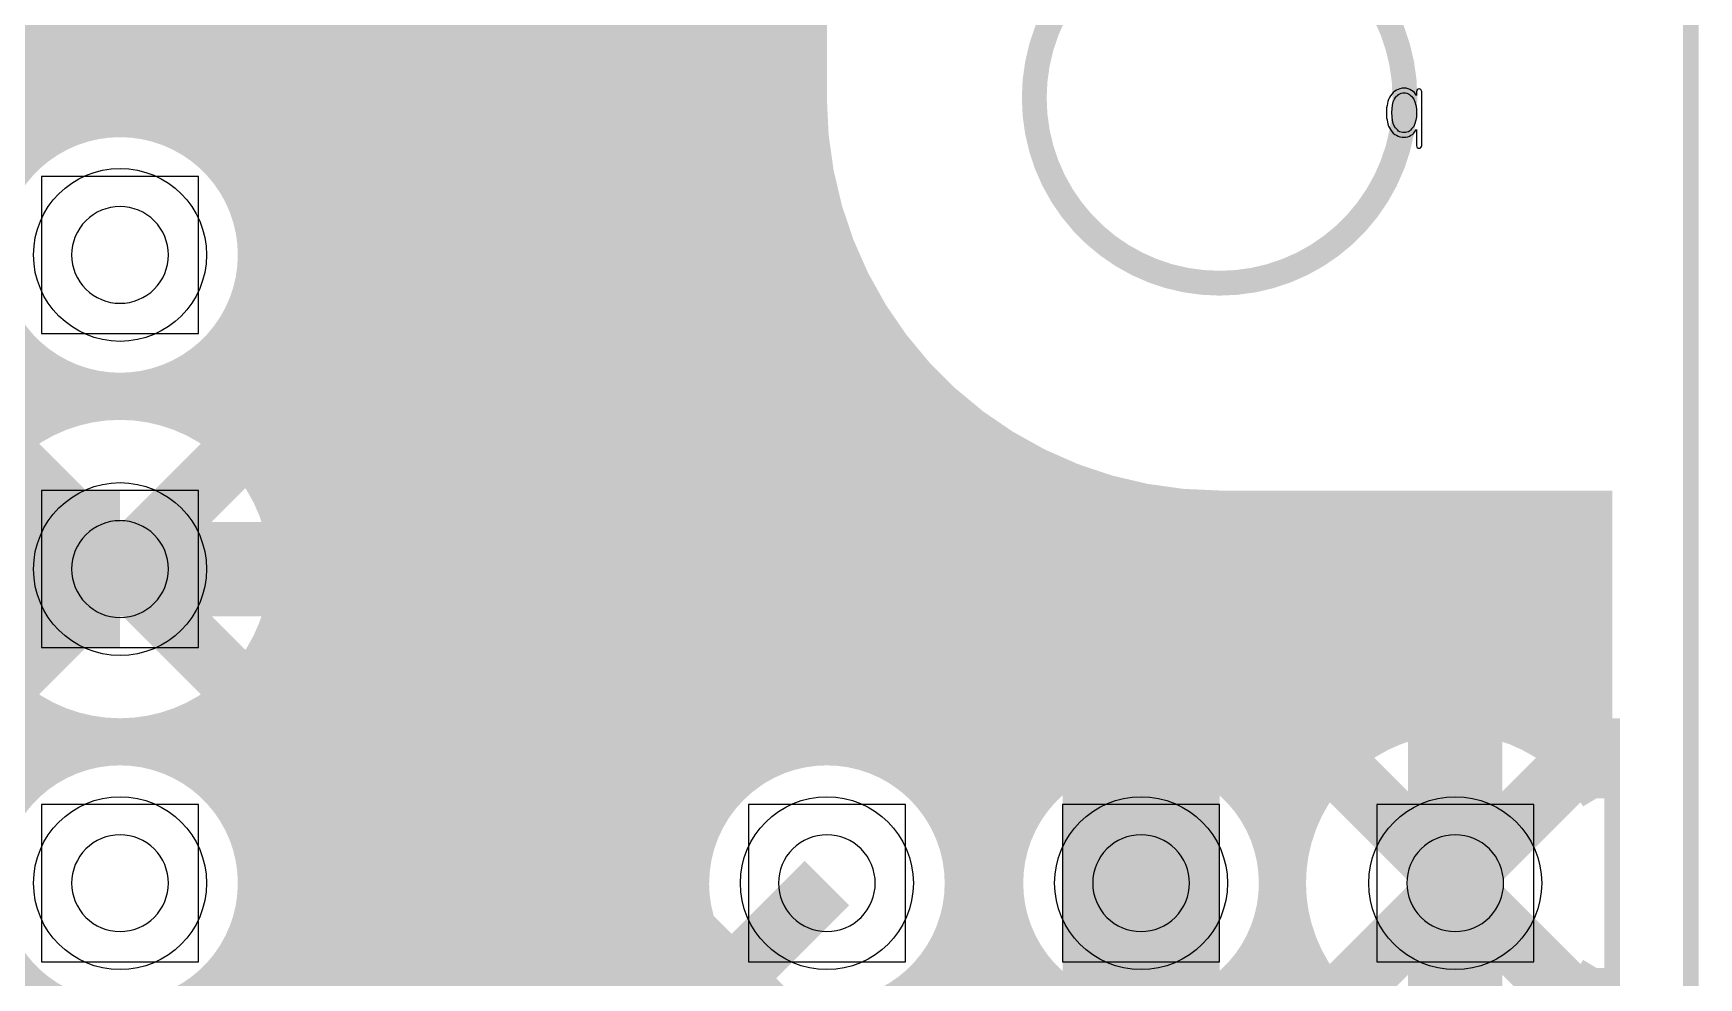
# Model space of a CAD drawing. Extents: x -5 to 108, y -42 to 54.
# Drawn here: x 28.51 to 41.97, y 36.07 to 43.7 of the extents above; entities that cross this region are included whole.
import ezdxf

# ---------------------------------------------------------------- set-up
doc = ezdxf.new("R2010")
doc.units = 0
doc.layers.get('0').update_dxf_attribs({"linetype": 'CONTINUOUS'})
for name, color, linetype in [('CMASK_GDO', 7, 'CONTINUOUS'), ('CSILK_GDO', 6, 'CONTINUOUS'), ('DRILL_GDO', 1, 'CONTINUOUS'), ('LAYER1_GDO', 4, 'CONTINUOUS'), ('LAYER2_GDO', 3, 'CONTINUOUS'), ('SMASK_GDO', 5, 'CONTINUOUS')]:
    doc.layers.add(name, color=color, linetype=linetype)

# ---------------------------------------------------------------- blocks, each defined once
blk = doc.blocks.new('ROUND_5')
blk.add_circle((0, 0), 0.699)

msp = doc.modelspace()

# ---------------------------------------------------------------- linework, layer by layer
at = {"layer": 'CMASK_GDO', "const_width": 0.127}
msp.add_lwpolyline([(0, 0), (41.91, 0), (41.91, 46.99), (0, 46.99), (0, 0)], dxfattribs=at)
at = {"layer": 'CMASK_GDO', "const_width": 0.20066}
for points in [[(38.1, 44.6786, 0.4142136), (36.6014, 43.18)], [(39.5986, 43.18, 0.4142136), (38.1, 44.6786)], [(36.6014, 43.18, 0.4142136), (38.1, 41.6814)], [(38.1, 41.6814, 0.4142136), (39.5986, 43.18)]]:
    msp.add_lwpolyline(points, format="xyb", dxfattribs=at)
at = {"layer": 'CSILK_GDO', "const_width": 0.127}
for points in [[(0, 0), (41.91, 0), (41.91, 46.99), (0, 46.99), (0, 0)], [(12.7, 2.54), (30.48, 2.54), (30.48, 45.72), (12.7, 45.72), (12.7, 2.54)], [(27.94, 5.08), (30.48, 5.08), (30.48, 43.18), (27.94, 43.18), (27.94, 5.08)], [(35.92322, 38.48354), (35.92322, 38.47846), (35.9283, 38.47592), (35.93338, 38.47084), (35.93846, 38.47084), (35.94354, 38.47084), (35.94862, 38.47592), (35.95116, 38.47846), (35.9537, 38.48354), (35.9537, 39.21252), (35.9537, 39.21506), (35.9537, 39.22014), (35.95116, 39.22522), (35.94608, 39.22522), (35.941, 39.22776), (35.93084, 39.22776), (35.92576, 39.22268), (35.68192, 38.82898), (35.43808, 39.22268), (35.43554, 39.22522), (35.433, 39.22776), (35.42792, 39.2303), (35.42284, 39.22776), (35.41776, 39.22522), (35.41268, 39.22522), (35.41014, 39.22014), (35.41014, 39.21506), (35.41014, 39.21252), (35.41014, 38.48354), (35.41014, 38.47846), (35.41268, 38.47592), (35.4203, 38.47084), (35.42538, 38.47084), (35.43046, 38.47084), (35.43554, 38.47592), (35.44062, 38.47846), (35.44062, 38.48354), (35.44062, 39.16172), (35.66922, 38.78834), (35.6743, 38.78326), (35.68192, 38.78326), (35.68954, 38.78326), (35.69462, 38.78834), (35.92322, 39.16172), (35.92322, 38.48354)], [(36.67252, 39.11092), (36.67252, 38.58768), (36.66998, 38.5826), (36.66998, 38.57752), (36.66744, 38.57752), (36.5379, 38.47084), (36.53536, 38.47084), (36.53282, 38.47084), (36.53028, 38.4683), (36.52774, 38.4683), (36.2712, 38.4683), (36.26866, 38.47084), (36.26358, 38.47084), (36.13404, 38.57752), (36.1315, 38.57752), (36.12896, 38.5826), (36.12896, 38.58768), (36.12896, 39.11092), (36.12896, 39.11854), (36.1315, 39.11854), (36.13404, 39.12362), (36.26358, 39.22776), (36.26612, 39.2303), (36.26866, 39.2303), (36.2712, 39.2303), (36.52774, 39.2303), (36.53282, 39.2303), (36.5379, 39.22776), (36.66744, 39.12362), (36.66998, 39.12108), (36.66998, 39.11854), (36.67252, 39.11092)], [(36.15944, 39.1033), (36.15944, 38.59784), (36.27882, 38.50132), (36.52266, 38.50132), (36.64204, 38.59784), (36.64204, 39.1033), (36.52266, 39.19982), (36.27882, 39.19982), (36.15944, 39.1033)], [(37.10432, 38.48354), (37.10432, 38.47846), (37.1094, 38.47338), (37.11448, 38.47084), (37.11956, 38.47084), (37.12464, 38.47084), (37.12972, 38.47338), (37.1348, 38.47846), (37.1348, 38.48354), (37.1348, 39.19982), (37.3761, 39.19982), (37.38372, 39.19982), (37.38626, 39.20236), (37.3888, 39.20744), (37.39134, 39.21506), (37.3888, 39.22014), (37.38626, 39.22522), (37.38372, 39.2303), (37.3761, 39.2303), (36.86302, 39.2303), (36.85794, 39.2303), (36.85286, 39.22522), (36.85032, 39.22014), (36.85032, 39.21506), (36.85032, 39.20744), (36.85286, 39.20236), (36.85794, 39.19982), (36.86302, 39.19982), (37.10432, 39.19982), (37.10432, 38.48354)], [(38.11016, 39.11092), (38.11016, 38.58768), (38.11016, 38.5826), (38.10762, 38.57752), (38.10508, 38.57752), (37.97808, 38.47084), (37.973, 38.47084), (37.97046, 38.4683), (37.96538, 38.4683), (37.71138, 38.4683), (37.7063, 38.47084), (37.70122, 38.47084), (37.57422, 38.57752), (37.56914, 38.57752), (37.56914, 38.5826), (37.5666, 38.58768), (37.5666, 39.11092), (37.56914, 39.11854), (37.57422, 39.12362), (37.70122, 39.22776), (37.7063, 39.2303), (37.71138, 39.2303), (37.96538, 39.2303), (37.97046, 39.2303), (37.973, 39.2303), (37.97808, 39.22776), (38.10508, 39.12362), (38.10762, 39.12108), (38.11016, 39.11854), (38.11016, 39.11092)], [(37.59962, 39.1033), (37.59962, 38.59784), (37.71646, 38.50132), (37.96284, 38.50132), (38.07968, 38.59784), (38.07968, 39.1033), (37.96284, 39.19982), (37.71646, 39.19982), (37.59962, 39.1033)], [(38.82644, 38.94074), (38.82898, 38.94328), (38.82898, 38.94836), (38.83152, 38.95598), (38.83152, 39.11092), (38.82898, 39.11854), (38.82644, 39.12362), (38.6969, 39.22776), (38.68928, 39.2303), (38.68674, 39.2303), (38.3032, 39.2303), (38.29812, 39.2303), (38.29304, 39.22522), (38.28796, 39.22268), (38.28542, 39.21506), (38.28542, 38.48354), (38.28796, 38.47846), (38.2905, 38.47592), (38.29812, 38.47084), (38.30066, 38.47084), (38.30828, 38.47084), (38.31336, 38.47592), (38.3159, 38.47846), (38.31844, 38.48354), (38.31844, 38.83406), (38.67658, 38.83406), (38.80104, 38.47846), (38.80358, 38.47592), (38.80866, 38.47084), (38.81628, 38.47084), (38.81882, 38.47084), (38.82898, 38.47846), (38.83152, 38.48354), (38.82898, 38.49116), (38.70452, 38.84422), (38.82644, 38.94074)], [(38.31844, 39.19982), (38.68166, 39.19982), (38.80104, 39.1033), (38.80104, 38.96106), (38.68166, 38.86454), (38.31844, 38.86454), (38.31844, 39.19982)], [(39.1414, 38.47084), (39.01186, 38.57752), (39.00932, 38.58006), (39.00678, 38.58514), (39.01186, 38.5953), (39.01948, 38.60292), (39.02456, 38.60546), (39.02964, 38.60038), (39.1541, 38.50132), (39.40048, 38.50132), (39.51986, 38.59784), (39.51986, 38.73754), (39.40302, 38.83406), (39.27602, 38.83406), (39.2684, 38.8366), (39.26586, 38.83914), (39.26332, 38.84422), (39.26332, 38.8493), (39.26332, 38.85438), (39.26586, 38.85946), (39.2684, 38.86454), (39.27602, 38.86454), (39.40302, 38.86454), (39.51986, 38.96106), (39.51986, 39.1033), (39.40048, 39.19982), (39.1541, 39.19982), (39.02964, 39.09822), (39.02456, 39.09568), (39.01948, 39.09568), (39.01186, 39.1033), (39.00678, 39.11346), (39.00932, 39.11854), (39.01186, 39.12362), (39.1414, 39.22776), (39.14648, 39.2303), (39.14902, 39.2303), (39.40556, 39.2303), (39.41064, 39.2303), (39.41572, 39.22776), (39.54272, 39.12362), (39.5478, 39.11854), (39.5478, 39.116), (39.55034, 39.11092), (39.55034, 38.95598), (39.55034, 38.9509), (39.5478, 38.94836), (39.5478, 38.94328), (39.54526, 38.94074), (39.4335, 38.8493), (39.54526, 38.75786), (39.5478, 38.75532), (39.5478, 38.75278), (39.55034, 38.7477), (39.55034, 38.74516), (39.55034, 38.58768), (39.5478, 38.5826), (39.5478, 38.57752), (39.54526, 38.57752), (39.41572, 38.47084), (39.41318, 38.47084), (39.41064, 38.47084), (39.41064, 38.4683), (39.40556, 38.4683), (39.14902, 38.4683), (39.14648, 38.47084), (39.1414, 38.47084)], [(33.655, 35.56), (41.275, 35.56), (41.275, 38.1), (33.655, 38.1), (33.655, 35.56)], [(31.62808, 36.4871), (31.62046, 36.48964), (31.61284, 36.48964), (31.60776, 36.4871), (31.60014, 36.48456), (31.59506, 36.47694), (31.59252, 36.46932), (31.59252, 36.4617), (31.5976, 36.45662), (31.73222, 36.31946), (31.73476, 36.31692), (31.73984, 36.31692), (31.74746, 36.31438), (31.94812, 36.31438), (31.9532, 36.31438), (31.95828, 36.31692), (31.96082, 36.31946), (31.9659, 36.322), (32.06496, 36.45916), (32.0675, 36.46424), (32.07004, 36.46678), (32.07004, 36.46932), (32.07004, 37.27196), (32.28594, 37.27196), (32.29356, 37.2745), (32.29864, 37.27704), (32.30118, 37.28466), (32.30372, 37.29228), (32.30118, 37.2999), (32.29864, 37.30498), (32.29356, 37.3126), (32.28594, 37.31514), (31.77794, 37.31514), (31.77286, 37.3126), (31.76778, 37.30498), (31.7627, 37.2999), (31.7627, 37.29228), (31.7627, 37.28466), (31.76778, 37.27704), (31.77286, 37.2745), (31.77794, 37.27196), (32.0294, 37.27196), (32.0294, 36.47694), (31.93796, 36.35502), (31.75508, 36.35502), (31.62808, 36.4871)], [(32.67964, 36.35502), (32.67202, 36.35502), (32.66694, 36.34994), (32.66186, 36.3347), (32.66694, 36.31946), (32.67202, 36.31692), (32.67964, 36.31438), (33.06826, 36.31438), (33.07588, 36.31692), (33.0835, 36.31946), (33.08604, 36.32708), (33.08604, 36.3347), (33.08604, 36.34232), (33.0835, 36.34994), (33.07588, 36.35502), (33.06826, 36.35502), (32.893, 36.35502), (32.893, 37.29482), (32.88792, 37.30498), (32.87776, 37.31006), (32.8676, 37.31006), (32.85998, 37.30498), (32.6644, 37.0332), (32.66186, 37.02304), (32.66186, 37.01796), (32.66948, 37.00526), (32.67456, 37.00272), (32.68218, 37.00018), (32.6898, 37.00272), (32.69488, 37.00526), (32.8549, 37.23132), (32.8549, 36.35502), (32.67964, 36.35502)], [(33.655, 36.83), (34.925, 35.56)]]:
    msp.add_lwpolyline(points, dxfattribs=at)
at = {"layer": 'CSILK_GDO'}
for points, const_width in [([(38.1, 44.6786, 0.4142136), (36.6014, 43.18)], 0.20066), ([(39.5986, 43.18, 0.4142136), (38.1, 44.6786)], 0.20066), ([(28.2829, 44.45, 0.4142136), (29.21, 43.5229)], 0.127), ([(29.21, 43.5229, 0.4142136), (30.1371, 44.45)], 0.127), ([(36.6014, 43.18, 0.4142136), (38.1, 41.6814)], 0.20066), ([(38.1, 41.6814, 0.4142136), (39.5986, 43.18)], 0.20066)]:
    msp.add_lwpolyline(points, format="xyb", dxfattribs=dict(at, const_width=const_width))
at = {"layer": 'DRILL_GDO', "const_width": 0.127}
msp.add_lwpolyline([(0, 0), (41.91, 0), (41.91, 46.99), (0, 46.99), (0, 0)], dxfattribs=at)
at = {"layer": 'DRILL_GDO', "const_width": 0.20066}
for points in [[(38.1, 44.6786, 0.4142136), (36.6014, 43.18)], [(39.5986, 43.18, 0.4142136), (38.1, 44.6786)], [(36.6014, 43.18, 0.4142136), (38.1, 41.6814)], [(38.1, 41.6814, 0.4142136), (39.5986, 43.18)]]:
    msp.add_lwpolyline(points, format="xyb", dxfattribs=at)
at = {"layer": 'DRILL_GDO'}
for points in [[(39.73576, 42.79392), (39.73576, 43.22826), (39.73322, 43.23842), (39.72814, 43.24858), (39.72052, 43.25112), (39.7129, 43.25366), (39.70528, 43.25112), (39.69766, 43.24604), (39.69512, 43.23842), (39.69258, 43.22826), (39.69258, 43.20032), (39.68496, 43.21048), (39.6748, 43.22318), (39.66464, 43.2308), (39.65194, 43.24096), (39.63924, 43.24858), (39.624, 43.25366), (39.60876, 43.25874), (39.59098, 43.25874), (39.57574, 43.25874), (39.55796, 43.25366), (39.54272, 43.24858), (39.53002, 43.2435), (39.51732, 43.23334), (39.50462, 43.22318), (39.49192, 43.21048), (39.48176, 43.19778), (39.47414, 43.18254), (39.46652, 43.1673), (39.46144, 43.15206), (39.45636, 43.13428), (39.45382, 43.11904), (39.44874, 43.09872), (39.44874, 43.08094), (39.44874, 43.06062), (39.44874, 43.0403), (39.44874, 43.01998), (39.45382, 43.0022), (39.45636, 42.98442), (39.46144, 42.96918), (39.46652, 42.9514), (39.47414, 42.9387), (39.48176, 42.92346), (39.49192, 42.90822), (39.50462, 42.89552), (39.51732, 42.88536), (39.53002, 42.87774), (39.54272, 42.87012), (39.55796, 42.86504), (39.57574, 42.8625), (39.59098, 42.8625), (39.60622, 42.8625), (39.62146, 42.86504), (39.63416, 42.87012), (39.64686, 42.87774), (39.65956, 42.88536), (39.66972, 42.89552), (39.68242, 42.91076), (39.69258, 42.92346), (39.69258, 42.79392), (39.69512, 42.78376), (39.69766, 42.77868), (39.70528, 42.7736), (39.71544, 42.7736), (39.72052, 42.7736), (39.72814, 42.77868), (39.73322, 42.7863), (39.73576, 42.79392)], [(39.59352, 42.9006), (39.58082, 42.9006), (39.56812, 42.90314), (39.55796, 42.90568), (39.5478, 42.91076), (39.54018, 42.91838), (39.53002, 42.92854), (39.5224, 42.9387), (39.51478, 42.94886), (39.50462, 42.97172), (39.497, 42.99966), (39.49446, 43.0276), (39.49192, 43.06062), (39.49446, 43.0911), (39.497, 43.12158), (39.50462, 43.14698), (39.51478, 43.16984), (39.5224, 43.18254), (39.53002, 43.1927), (39.54018, 43.20032), (39.5478, 43.20794), (39.55796, 43.21302), (39.56812, 43.2181), (39.58082, 43.22064), (39.59352, 43.22064), (39.60368, 43.22064), (39.61384, 43.2181), (39.62654, 43.21302), (39.6367, 43.20794), (39.64432, 43.20032), (39.65194, 43.1927), (39.65956, 43.18254), (39.66972, 43.16984), (39.67734, 43.14698), (39.6875, 43.12158), (39.69258, 43.0911), (39.69258, 43.06062), (39.69258, 43.0276), (39.6875, 42.99966), (39.67734, 42.97172), (39.66972, 42.94886), (39.65956, 42.9387), (39.65194, 42.92854), (39.64432, 42.91838), (39.6367, 42.91076), (39.62654, 42.90568), (39.61384, 42.90314), (39.60368, 42.9006), (39.59352, 42.9006)], [(28.575, 41.275), (29.845, 41.275), (29.845, 42.545), (28.575, 42.545), (28.575, 41.275)], [(28.575, 38.735), (29.845, 38.735), (29.845, 40.005), (28.575, 40.005), (28.575, 38.735)], [(28.575, 36.195), (29.845, 36.195), (29.845, 37.465), (28.575, 37.465), (28.575, 36.195)], [(34.29, 36.195), (35.56, 36.195), (35.56, 37.465), (34.29, 37.465), (34.29, 36.195)], [(36.83, 36.195), (38.1, 36.195), (38.1, 37.465), (36.83, 37.465), (36.83, 36.195)], [(39.37, 36.195), (40.64, 36.195), (40.64, 37.465), (39.37, 37.465), (39.37, 36.195)]]:
    msp.add_lwpolyline(points, dxfattribs=at)
for points in [[(29.21, 42.30116, 0.4142136), (28.81884, 41.91)], [(29.60116, 41.91, 0.4142136), (29.21, 42.30116)], [(28.81884, 41.91, 0.4142136), (29.21, 41.51884)], [(29.21, 41.51884, 0.4142136), (29.60116, 41.91)], [(29.21, 39.76116, 0.4142136), (28.81884, 39.37)], [(29.60116, 39.37, 0.4142136), (29.21, 39.76116)], [(28.81884, 39.37, 0.4142136), (29.21, 38.97884)], [(29.21, 38.97884, 0.4142136), (29.60116, 39.37)], [(29.21, 37.22116, 0.4142136), (28.81884, 36.83)], [(29.60116, 36.83, 0.4142136), (29.21, 37.22116)], [(34.925, 37.22116, 0.4142136), (34.53384, 36.83)], [(35.31616, 36.83, 0.4142136), (34.925, 37.22116)], [(37.465, 37.22116, 0.4142136), (37.07384, 36.83)], [(37.85616, 36.83, 0.4142136), (37.465, 37.22116)], [(40.005, 37.22116, 0.4142136), (39.61384, 36.83)], [(40.39616, 36.83, 0.4142136), (40.005, 37.22116)], [(28.81884, 36.83, 0.4142136), (29.21, 36.43884)], [(29.21, 36.43884, 0.4142136), (29.60116, 36.83)], [(34.53384, 36.83, 0.4142136), (34.925, 36.43884)], [(34.925, 36.43884, 0.4142136), (35.31616, 36.83)], [(37.07384, 36.83, 0.4142136), (37.465, 36.43884)], [(37.465, 36.43884, 0.4142136), (37.85616, 36.83)], [(39.61384, 36.83, 0.4142136), (40.005, 36.43884)], [(40.005, 36.43884, 0.4142136), (40.39616, 36.83)]]:
    msp.add_lwpolyline(points, format="xyb", dxfattribs=at)
at = {"layer": 'LAYER1_GDO'}
for points, const_width in [([(0, 0), (41.91, 0), (41.91, 46.99), (0, 46.99), (0, 0)], 0.127), ([(7.112, 43.18), (7.112, 46.228), (34.798, 46.228), (34.798, 43.18)], 0.254), ([(31.03372, 46.228), (14.75486, 29.94914)], 0.254), ([(14.89456, 29.76626), (31.3563, 46.228)], 0.254), ([(31.67888, 46.228), (14.99616, 29.54528)], 0.254), ([(28.4861, 42.7101), (32.004, 46.228)], 0.254), ([(32.32658, 46.228), (29.08046, 42.98188)], 0.254), ([(29.39542, 42.97426), (32.64916, 46.228)], 0.254), ([(32.97428, 46.228), (29.64434, 42.89806)], 0.254), ([(29.84754, 42.78122), (33.29686, 46.228)], 0.254), ([(33.61944, 46.228), (30.01772, 42.62628)], 0.254), ([(30.15234, 42.43832), (33.94202, 46.228)], 0.254), ([(34.26714, 46.228), (30.24632, 42.20972)], 0.254), ([(30.2895, 41.92778), (34.58972, 46.228)], 0.254), ([(34.798, 46.1137), (30.22346, 41.53916)], 0.254), ([(29.63926, 40.63238), (34.798, 45.78858)], 0.254), ([(34.798, 45.466), (29.86278, 40.53332)], 0.254), ([(30.05582, 40.40124), (34.798, 45.14342)], 0.254), ([(34.798, 44.82084), (30.21838, 40.24122)], 0.254), ([(30.35554, 40.05326), (34.798, 44.49572)], 0.254), ([(34.798, 44.17314), (30.45968, 39.83482)], 0.254), ([(30.52826, 39.57828), (34.798, 43.85056)], 0.254), ([(34.798, 43.52798), (30.53842, 39.2684)], 0.254), ([(30.43428, 38.83914), (34.798, 43.20286)], 0.254), ([(34.8107, 42.89298), (29.7053, 37.78758)], 0.254), ([(15.04696, 29.2735), (28.4099, 42.6339)], 0.254), ([(29.90088, 37.66058), (34.8488, 42.60596)], 0.254), ([(34.90722, 42.3418), (30.0609, 37.49548)], 0.254), ([(30.18282, 37.29482), (34.98088, 42.09288)], 0.254), ([(35.07232, 41.86174), (30.26664, 37.05606)], 0.254), ([(30.28696, 36.75126), (35.17646, 41.6433)], 0.254), ([(35.29584, 41.43756), (30.13964, 36.2839)], 0.254), ([(29.21, 39.37), (24.4094, 39.37), (22.9997, 40.7797)], 1.27), ([(29.50718, 35.32632), (35.42538, 41.24452)], 0.254), ([(28.49372, 41.10228), (14.77772, 27.38628)], 0.254), ([(14.91234, 27.19832), (28.68168, 40.96766)], 0.254), ([(35.56762, 41.06164), (29.73578, 35.23234)], 0.254), ([(28.91028, 40.87368), (28.5877, 40.54856)], 0.254), ([(29.05506, 40.69334), (29.19222, 40.8305)], 0.254), ([(29.58084, 40.89654), (29.37764, 40.69334)], 0.254), ([(29.92628, 35.09772), (35.72002, 40.89146)], 0.254), ([(35.88258, 40.73144), (30.07868, 34.93008)], 0.254), ([(30.19806, 34.72434), (36.05784, 40.58412)], 0.254), ([(29.21, 39.37), (28.26766, 40.31234)], 0.508), ([(29.21, 39.37), (30.15234, 40.31234)], 0.508), ([(36.2458, 40.44696), (30.27426, 34.47542)], 0.254), ([(30.28188, 34.16046), (36.44392, 40.3225)], 0.254), ([(36.65474, 40.21074), (30.01772, 33.57372)], 0.254), ([(34.63798, 37.8714), (36.87826, 40.11168)], 0.254), ([(37.11702, 40.02786), (34.99866, 37.90696)], 0.254), ([(35.2679, 37.85362), (37.37356, 39.95928)], 0.254), ([(37.64534, 39.90848), (35.48888, 37.75202)], 0.254), ([(35.67176, 37.60978), (37.94252, 39.88054)], 0.254), ([(38.26256, 39.878), (35.81908, 37.43452)], 0.254), ([(35.93084, 37.2237), (38.58514, 39.878)], 0.254), ([(38.90772, 39.878), (35.99688, 36.96462)], 0.254), ([(37.23894, 37.88664), (39.2303, 39.878)], 0.254), ([(39.55542, 39.878), (37.5793, 37.90442)], 0.254), ([(37.84092, 37.84092), (39.878, 39.878)], 0.254), ([(40.20058, 39.878), (38.05682, 37.73424)], 0.254), ([(38.1, 39.878), (41.148, 39.878), (41.148, 37.5158)], 0.254), ([(38.23462, 37.58692), (40.5257, 39.878)], 0.254), ([(40.84828, 39.878), (38.37686, 37.40658)], 0.254), ([(39.12616, 37.8333), (41.148, 39.85514)], 0.254), ([(29.21, 39.37), (40.005, 39.37), (40.005, 36.83)], 0.762), ([(29.21, 39.37), (28.26766, 38.42766)], 0.508), ([(29.21, 39.37), (30.15234, 38.42766)], 0.508), ([(41.148, 39.53256), (39.75608, 38.14064)], 0.254), ([(40.09898, 38.16096), (41.148, 39.20744)], 0.254), ([(41.148, 38.88486), (40.3733, 38.11016)], 0.254), ([(40.60698, 38.02126), (41.148, 38.56228)], 0.254), ([(14.92758, 24.62784), (28.52674, 38.22446)], 0.254), ([(28.74518, 38.12032), (15.01648, 24.39162)], 0.254), ([(29.47162, 37.87648), (29.74086, 38.14826)], 0.254), ([(41.148, 38.23716), (40.8051, 37.8968)], 0.254), ([(28.75788, 37.81044), (29.00172, 38.05174)], 0.254), ([(29.3116, 38.04158), (29.17952, 37.9095)], 0.254), ([(40.005, 36.83), (39.06266, 37.77234)], 0.508), ([(40.005, 36.83), (40.94734, 37.77234)], 0.508), ([(40.97528, 37.7444), (41.148, 37.91458)], 0.254), ([(38.48354, 37.19068), (39.0017, 37.70884)], 0.254), ([(37.465, 26.67), (37.465, 31.75), (37.465, 36.83)], 1.27), ([(29.54274, 32.77616), (33.8836, 37.11702)], 0.254), ([(35.98672, 36.63188), (36.40836, 37.05606)], 0.254), ([(38.69436, 37.07892), (38.53942, 36.92398)], 0.254), ([(40.005, 36.83), (40.005, 31.75)], 0.762), ([(40.005, 36.83), (39.06266, 35.88766)], 0.508), ([(40.005, 36.83), (40.94734, 35.88766)], 0.508), ([(33.84804, 36.75634), (29.76626, 32.67456)], 0.254), ([(36.39058, 36.7157), (29.7942, 30.11678)], 0.254), ([(38.51402, 36.57346), (38.67404, 36.73602)], 0.254), ([(29.94914, 32.53486), (33.90138, 36.4871)], 0.254), ([(29.97454, 29.97454), (36.449, 36.449)], 0.254), ([(36.449, 36.46424), (36.449, 32.11576)], 0.254), ([(38.481, 32.11576), (38.481, 36.46424)], 0.254), ([(38.72484, 36.4617), (38.481, 36.21786)], 0.254), ([(34.00298, 36.26612), (30.099, 32.36214)], 0.254), ([(38.481, 35.89528), (38.81374, 36.22802)], 0.254), ([(36.449, 36.12642), (30.11678, 29.7942)], 0.254), ([(41.148, 36.1442), (41.148, 32.4358)], 0.254), ([(28.54452, 35.9791), (14.8209, 22.25548)], 0.254), ([(30.21076, 32.15132), (34.14522, 36.08324)], 0.254), ([(38.9382, 36.0299), (38.481, 35.57016)], 0.254), ([(38.481, 33.30956), (41.148, 35.97656)], 0.254)]:
    msp.add_lwpolyline(points, dxfattribs=dict(at, const_width=const_width))
for points, const_width in [([(38.1, 44.6786, 0.4142136), (36.6014, 43.18)], 0.20066), ([(39.5986, 43.18, 0.4142136), (38.1, 44.6786)], 0.20066), ([(34.798, 43.18, 0.4142136), (38.1, 39.878)], 0.254), ([(36.6014, 43.18, 0.4142136), (38.1, 41.6814)], 0.20066), ([(38.1, 41.6814, 0.4142136), (39.5986, 43.18)], 0.20066), ([(29.21, 42.9895, 0.4142136), (28.1305, 41.91)], 0.254), ([(30.2895, 41.91, 0.4142136), (29.21, 42.9895)], 0.254), ([(28.1305, 41.91, 0.4142136), (29.21, 40.8305)], 0.254), ([(29.21, 40.8305, 0.4142136), (30.2895, 41.91)], 0.254), ([(29.21, 40.7035, 0.4142136), (27.8765, 39.37)], 0.254), ([(30.5435, 39.37, 0.4142136), (29.21, 40.7035)], 0.254), ([(27.8765, 39.37, 0.4142136), (29.21, 38.0365)], 0.254), ([(29.21, 38.0365, 0.4142136), (30.5435, 39.37)], 0.254), ([(40.005, 38.1635, 0.4142136), (38.6715, 36.83)], 0.254), ([(41.148, 37.5158, 0.2634471), (40.005, 38.16295)], 0.254), ([(29.21, 37.9095, 0.4142136), (28.1305, 36.83)], 0.254), ([(30.2895, 36.83, 0.4142136), (29.21, 37.9095)], 0.254), ([(34.925, 37.9095, 0.4142136), (33.8455, 36.83)], 0.254), ([(36.0045, 36.83, 0.4142136), (34.925, 37.9095)], 0.254), ([(37.465, 37.9095, 0.4142136), (36.3855, 36.83)], 0.254), ([(38.5445, 36.83, 0.4142136), (37.465, 37.9095)], 0.254), ([(28.1305, 36.83, 0.4142136), (29.21, 35.7505)], 0.254), ([(29.21, 35.7505, 0.4142136), (30.2895, 36.83)], 0.254), ([(33.8455, 36.83, 0.4142136), (34.925, 35.7505)], 0.254), ([(34.925, 35.7505, 0.4142136), (36.0045, 36.83)], 0.254), ([(36.3855, 36.83, 0.0866048), (36.44931, 36.46435)], 0.254), ([(38.481, 36.46424, 0.0866044), (38.54483, 36.83)], 0.254), ([(38.6715, 36.83, 0.4142136), (40.005, 35.4965)], 0.254), ([(40.005, 35.4965, 0.2634469), (41.14847, 36.14392)], 0.254)]:
    msp.add_lwpolyline(points, format="xyb", dxfattribs=dict(at, const_width=const_width))
at = {"layer": 'LAYER2_GDO'}
for points, const_width in [([(0, 0), (41.91, 0), (41.91, 46.99), (0, 46.99), (0, 0)], 0.127), ([(7.112, 43.18), (7.112, 46.228), (34.798, 46.228), (34.798, 43.18)], 0.254), ([(34.798, 45.466), (33.00476, 43.67276)], 0.254), ([(33.1089, 43.56862), (31.49854, 45.17898)], 0.254), ([(33.16478, 43.5102), (34.798, 45.14342)], 0.254), ([(5.08, 25.57526), (10.16, 25.57526), (10.16, 44.46016), (30.77972, 44.46016), (32.39008, 42.85234), (32.39008, 40.3606), (34.00552, 38.74262), (36.67506, 38.74262), (37.465, 37.95268), (37.465, 36.83)], 1.27), ([(34.798, 44.82084), (33.29432, 43.31462)], 0.254), ([(33.38068, 43.0784), (34.798, 44.49572)], 0.254), ([(34.798, 44.17314), (33.40608, 42.78122)], 0.254), ([(33.40608, 42.45864), (34.798, 43.85056)], 0.254), ([(34.798, 43.52798), (33.40608, 42.13352)], 0.254), ([(11.176, 25.57526), (11.176, 43.44416), (30.35808, 43.44416), (31.37408, 42.4307), (31.37408, 40.3606)], 0.254), ([(21.3233, 36.195), (28.575, 43.44416)], 0.254), ([(28.89758, 43.44416), (21.64588, 36.195)], 0.254), ([(28.4861, 42.7101), (29.22016, 43.44416)], 0.254), ([(29.54274, 43.44416), (29.08046, 42.98188)], 0.254), ([(29.39542, 42.97426), (29.86786, 43.44416)], 0.254), ([(30.19044, 43.44416), (29.64434, 42.89806)], 0.254), ([(29.84754, 42.78122), (30.43682, 43.36796)], 0.254), ([(30.59684, 43.2054), (30.01772, 42.62628)], 0.254), ([(33.40608, 41.81094), (34.798, 43.20286)], 0.254), ([(30.15234, 42.43832), (30.7594, 43.04538)], 0.254), ([(30.92196, 42.88282), (30.24632, 42.20972)], 0.254), ([(34.8107, 42.89298), (33.40608, 41.48836)], 0.254), ([(36.67506, 39.75862), (36.67252, 39.75862), (34.42716, 39.75862), (33.40608, 40.78224), (33.40608, 42.85234)], 0.254), ([(30.2895, 41.92778), (31.08198, 42.72026)], 0.254), ([(21.971, 36.195), (28.4099, 42.6339)], 0.254), ([(31.24454, 42.56024), (30.22346, 41.53916)], 0.254), ([(33.40608, 41.16324), (34.8488, 42.60596)], 0.254), ([(29.63926, 40.63238), (31.37408, 42.36466)], 0.254), ([(34.90722, 42.3418), (33.40608, 40.84066)], 0.254), ([(31.37408, 42.04208), (29.86278, 40.53332)], 0.254), ([(33.53816, 40.65016), (34.98088, 42.09288)], 0.254), ([(35.07232, 41.86174), (33.69818, 40.4876)], 0.254), ([(30.05582, 40.40124), (31.37408, 41.7195)], 0.254), ([(33.86074, 40.32758), (35.17646, 41.6433)], 0.254), ([(31.37408, 41.39438), (30.21838, 40.24122)], 0.254), ([(35.29584, 41.43756), (34.0233, 40.16502)], 0.254), ([(34.18332, 40.00246), (35.42538, 41.24452)], 0.254), ([(28.49372, 41.10228), (23.58644, 36.195)], 0.254), ([(23.90902, 36.195), (28.68168, 40.96766)], 0.254), ([(30.35554, 40.05326), (31.37408, 41.0718)], 0.254), ([(35.56762, 41.06164), (34.34588, 39.84244)], 0.254), ([(28.91028, 40.87368), (28.5877, 40.54856)], 0.254), ([(29.05506, 40.69334), (29.19222, 40.8305)], 0.254), ([(29.58084, 40.89654), (29.37764, 40.69334)], 0.254), ([(34.58718, 39.75862), (35.72002, 40.89146)], 0.254), ([(31.37408, 40.74922), (30.45968, 39.83482)], 0.254), ([(35.88258, 40.73144), (34.90976, 39.75862)], 0.254), ([(35.23488, 39.75862), (36.05784, 40.58412)], 0.254), ([(29.21, 39.37), (28.26766, 40.31234)], 0.508), ([(29.21, 39.37), (30.15234, 40.31234)], 0.508), ([(30.52826, 39.57828), (31.37408, 40.42664)], 0.254), ([(36.2458, 40.44696), (35.55746, 39.75862)], 0.254), ([(35.88004, 39.75862), (36.44392, 40.3225)], 0.254), ([(36.65474, 40.21074), (36.20262, 39.75862)], 0.254), ([(31.39948, 40.12946), (30.53842, 39.2684)], 0.254), ([(36.52774, 39.75862), (36.87826, 40.11168)], 0.254), ([(37.11702, 40.02786), (36.83762, 39.74592)], 0.254), ([(30.43428, 38.83914), (31.48838, 39.89324)], 0.254), ([(37.08654, 39.67226), (37.37356, 39.95928)], 0.254), ([(37.64534, 39.90848), (37.28974, 39.55288)], 0.254), ([(37.45738, 39.39794), (37.94252, 39.88054)], 0.254), ([(38.26256, 39.878), (37.61994, 39.23538)], 0.254), ([(37.77996, 39.07282), (38.58514, 39.878)], 0.254), ([(38.90772, 39.878), (37.94252, 38.9128)], 0.254), ([(38.1, 39.878), (41.148, 39.878), (41.148, 37.5158)], 0.254), ([(38.10508, 38.75024), (39.2303, 39.878)], 0.254), ([(39.55542, 39.878), (38.26002, 38.58514)], 0.254), ([(38.38448, 38.38448), (39.878, 39.878)], 0.254), ([(40.20058, 39.878), (38.46322, 38.14064)], 0.254), ([(38.481, 37.8333), (40.5257, 39.878)], 0.254), ([(40.84828, 39.878), (38.481, 37.51072)], 0.254), ([(39.12616, 37.8333), (41.148, 39.85514)], 0.254), ([(31.61792, 39.7002), (29.7053, 37.78758)], 0.254), ([(31.67126, 39.64178), (33.28924, 38.02634)], 0.254), ([(29.21, 39.37), (28.26766, 38.42766)], 0.508), ([(29.21, 39.37), (30.15234, 38.42766)], 0.508), ([(29.90088, 37.66058), (31.77794, 39.5351)], 0.254), ([(38.18382, 38.6715), (37.39134, 39.46144)], 0.254), ([(41.148, 39.53256), (39.75608, 38.14064)], 0.254), ([(31.93796, 39.37508), (30.0609, 37.49548)], 0.254), ([(30.18282, 37.29482), (32.10052, 39.21252)], 0.254), ([(40.09898, 38.16096), (41.148, 39.20744)], 0.254), ([(32.26308, 39.0525), (30.26664, 37.05606)], 0.254), ([(30.28696, 36.75126), (32.4231, 38.88994)], 0.254), ([(41.148, 38.88486), (40.3733, 38.11016)], 0.254), ([(32.58566, 38.72738), (30.13964, 36.2839)], 0.254), ([(30.37586, 36.195), (32.74822, 38.56736)], 0.254), ([(40.60698, 38.02126), (41.148, 38.56228)], 0.254), ([(32.90824, 38.4048), (30.69844, 36.195)], 0.254), ([(26.49728, 36.195), (28.52674, 38.22446)], 0.254), ([(28.74518, 38.12032), (26.81986, 36.195)], 0.254), ([(29.47162, 37.87648), (29.74086, 38.14826)], 0.254), ([(31.02356, 36.195), (33.0708, 38.24224)], 0.254), ([(41.148, 38.23716), (40.8051, 37.8968)], 0.254), ([(28.75788, 37.81044), (29.00172, 38.05174)], 0.254), ([(29.3116, 38.04158), (29.17952, 37.9095)], 0.254), ([(33.23082, 38.08222), (31.34614, 36.195)], 0.254), ([(31.66872, 36.195), (33.401, 37.92728)], 0.254), ([(38.481, 37.19576), (38.481, 37.95268)], 0.254), ([(40.005, 36.83), (39.06266, 37.77234)], 0.508), ([(40.005, 36.83), (40.94734, 37.77234)], 0.508), ([(40.97528, 37.7444), (41.148, 37.91458)], 0.254), ([(33.60674, 37.81044), (31.9913, 36.195)], 0.254), ([(32.31642, 36.195), (33.8582, 37.73932)], 0.254), ([(34.17062, 37.72662), (32.639, 36.195)], 0.254), ([(34.00552, 37.72662), (34.00806, 37.72662), (34.32556, 37.72662)], 0.254), ([(35.52444, 37.72662), (36.25342, 37.72662), (36.449, 37.53104), (36.449, 37.19576)], 0.254), ([(35.67176, 37.60978), (35.7886, 37.72662)], 0.254), ([(36.11118, 37.72662), (35.81908, 37.43452)], 0.254), ([(38.48354, 37.19068), (39.0017, 37.70884)], 0.254), ([(35.93084, 37.2237), (36.34486, 37.63772)], 0.254), ([(36.449, 37.41928), (35.99688, 36.96462)], 0.254), ([(32.96158, 36.195), (33.8836, 37.11702)], 0.254), ([(35.98672, 36.63188), (36.40836, 37.05606)], 0.254), ([(38.69436, 37.07892), (38.53942, 36.92398)], 0.254), ([(13.97, 29.21), (20.32, 35.56), (33.655, 35.56), (34.925, 36.83)], 0.508), ([(40.005, 36.83), (39.06266, 35.88766)], 0.508), ([(40.005, 36.83), (40.94734, 35.88766)], 0.508), ([(33.8582, 36.66236), (33.39084, 36.195), (30.08376, 36.195)], 0.254), ([(36.39058, 36.7157), (30.79242, 31.115)], 0.254), ([(33.84804, 36.75634), (33.28416, 36.195)], 0.254), ([(38.51402, 36.57346), (38.67404, 36.73602)], 0.254), ([(31.115, 31.115), (36.45408, 36.45408)], 0.254), ([(38.72484, 36.4617), (35.07994, 32.81934)], 0.254), ([(36.56076, 36.23818), (31.43758, 31.115)], 0.254), ([(35.33394, 32.74822), (38.81374, 36.22802)], 0.254), ([(41.148, 36.1442), (41.148, 32.4358)], 0.254), ([(31.7627, 31.115), (36.70808, 36.06038)], 0.254), ([(38.9382, 36.0299), (35.54476, 32.63392)], 0.254), ([(37.90696, 32.73552), (41.148, 35.97656)], 0.254)]:
    msp.add_lwpolyline(points, dxfattribs=dict(at, const_width=const_width))
for points, const_width in [([(38.1, 44.6786, 0.4142136), (36.6014, 43.18)], 0.20066), ([(39.5986, 43.18, 0.4142136), (38.1, 44.6786)], 0.20066), ([(33.40608, 42.85234, 0.1984526), (33.10977, 43.56949)], 0.254), ([(34.798, 43.18, 0.4142136), (38.1, 39.878)], 0.254), ([(36.6014, 43.18, 0.4142136), (38.1, 41.6814)], 0.20066), ([(38.1, 41.6814, 0.4142136), (39.5986, 43.18)], 0.20066), ([(29.21, 42.9895, 0.4142136), (28.1305, 41.91)], 0.254), ([(30.2895, 41.91, 0.4142136), (29.21, 42.9895)], 0.254), ([(28.1305, 41.91, 0.4142136), (29.21, 40.8305)], 0.254), ([(29.21, 40.8305, 0.4142136), (30.2895, 41.91)], 0.254), ([(29.21, 40.7035, 0.4142136), (27.8765, 39.37)], 0.254), ([(30.5435, 39.37, 0.4142136), (29.21, 40.7035)], 0.254), ([(31.37408, 40.3606, 0.1989124), (31.67166, 39.64218)], 0.254), ([(37.39134, 39.46144, 0.1984524), (36.67506, 39.75739)], 0.254), ([(27.8765, 39.37, 0.4142136), (29.21, 38.0365)], 0.254), ([(29.21, 38.0365, 0.4142136), (30.5435, 39.37)], 0.254), ([(38.481, 37.95268, 0.1989124), (38.18342, 38.6711)], 0.254), ([(40.005, 38.1635, 0.4142136), (38.6715, 36.83)], 0.254), ([(41.148, 37.5158, 0.2634471), (40.005, 38.16295)], 0.254), ([(33.28924, 38.02634, 0.1989137), (34.00552, 37.72662)], 0.254), ([(29.21, 37.9095, 0.4142136), (28.1305, 36.83)], 0.254), ([(30.2895, 36.83, 0.4142136), (29.21, 37.9095)], 0.254), ([(34.32556, 37.72662, 0.2504178), (33.84646, 36.83)], 0.254), ([(36.0045, 36.83, 0.2504178), (35.52497, 37.72742)], 0.254), ([(36.449, 37.19576, 0.0866044), (36.38517, 36.83)], 0.254), ([(38.5445, 36.83, 0.0866045), (38.48069, 37.19565)], 0.254), ([(30.08376, 36.195, 0.1584183), (30.29013, 36.83)], 0.254), ([(33.8455, 36.83, 0.0389869), (33.85858, 36.66242)], 0.254), ([(34.925, 35.7505, 0.4142136), (36.0045, 36.83)], 0.254), ([(36.3855, 36.83, 0.4142136), (37.465, 35.7505)], 0.254), ([(37.465, 35.7505, 0.4142136), (38.5445, 36.83)], 0.254), ([(38.6715, 36.83, 0.4142136), (40.005, 35.4965)], 0.254), ([(40.005, 35.4965, 0.2634469), (41.14847, 36.14392)], 0.254)]:
    msp.add_lwpolyline(points, format="xyb", dxfattribs=dict(at, const_width=const_width))
at = {"layer": 'SMASK_GDO', "const_width": 0.127}
msp.add_lwpolyline([(0, 0), (41.91, 0), (41.91, 46.99), (0, 46.99), (0, 0)], dxfattribs=at)
at = {"layer": 'SMASK_GDO', "const_width": 0.20066}
for points in [[(38.1, 44.6786, 0.4142136), (36.6014, 43.18)], [(39.5986, 43.18, 0.4142136), (38.1, 44.6786)], [(36.6014, 43.18, 0.4142136), (38.1, 41.6814)], [(38.1, 41.6814, 0.4142136), (39.5986, 43.18)]]:
    msp.add_lwpolyline(points, format="xyb", dxfattribs=at)

# ---------------------------------------------------------------- block references
at = {"layer": 'CMASK_GDO'}
for p in [(29.21, 41.91), (29.21, 39.37), (29.21, 36.83), (34.925, 36.83), (37.465, 36.83), (40.005, 36.83)]:
    msp.add_blockref('ROUND_5', p, dxfattribs=at)
at = {"layer": 'LAYER1_GDO'}
for p in [(29.21, 41.91), (29.21, 39.37), (29.21, 36.83), (34.925, 36.83), (37.465, 36.83), (40.005, 36.83)]:
    msp.add_blockref('ROUND_5', p, dxfattribs=at)
at = {"layer": 'LAYER2_GDO'}
for p in [(29.21, 41.91), (29.21, 39.37), (29.21, 36.83), (34.925, 36.83), (37.465, 36.83), (40.005, 36.83)]:
    msp.add_blockref('ROUND_5', p, dxfattribs=at)
at = {"layer": 'SMASK_GDO'}
for p in [(29.21, 41.91), (29.21, 39.37), (29.21, 36.83), (34.925, 36.83), (37.465, 36.83), (40.005, 36.83)]:
    msp.add_blockref('ROUND_5', p, dxfattribs=at)

doc.saveas('drawing.dxf')
